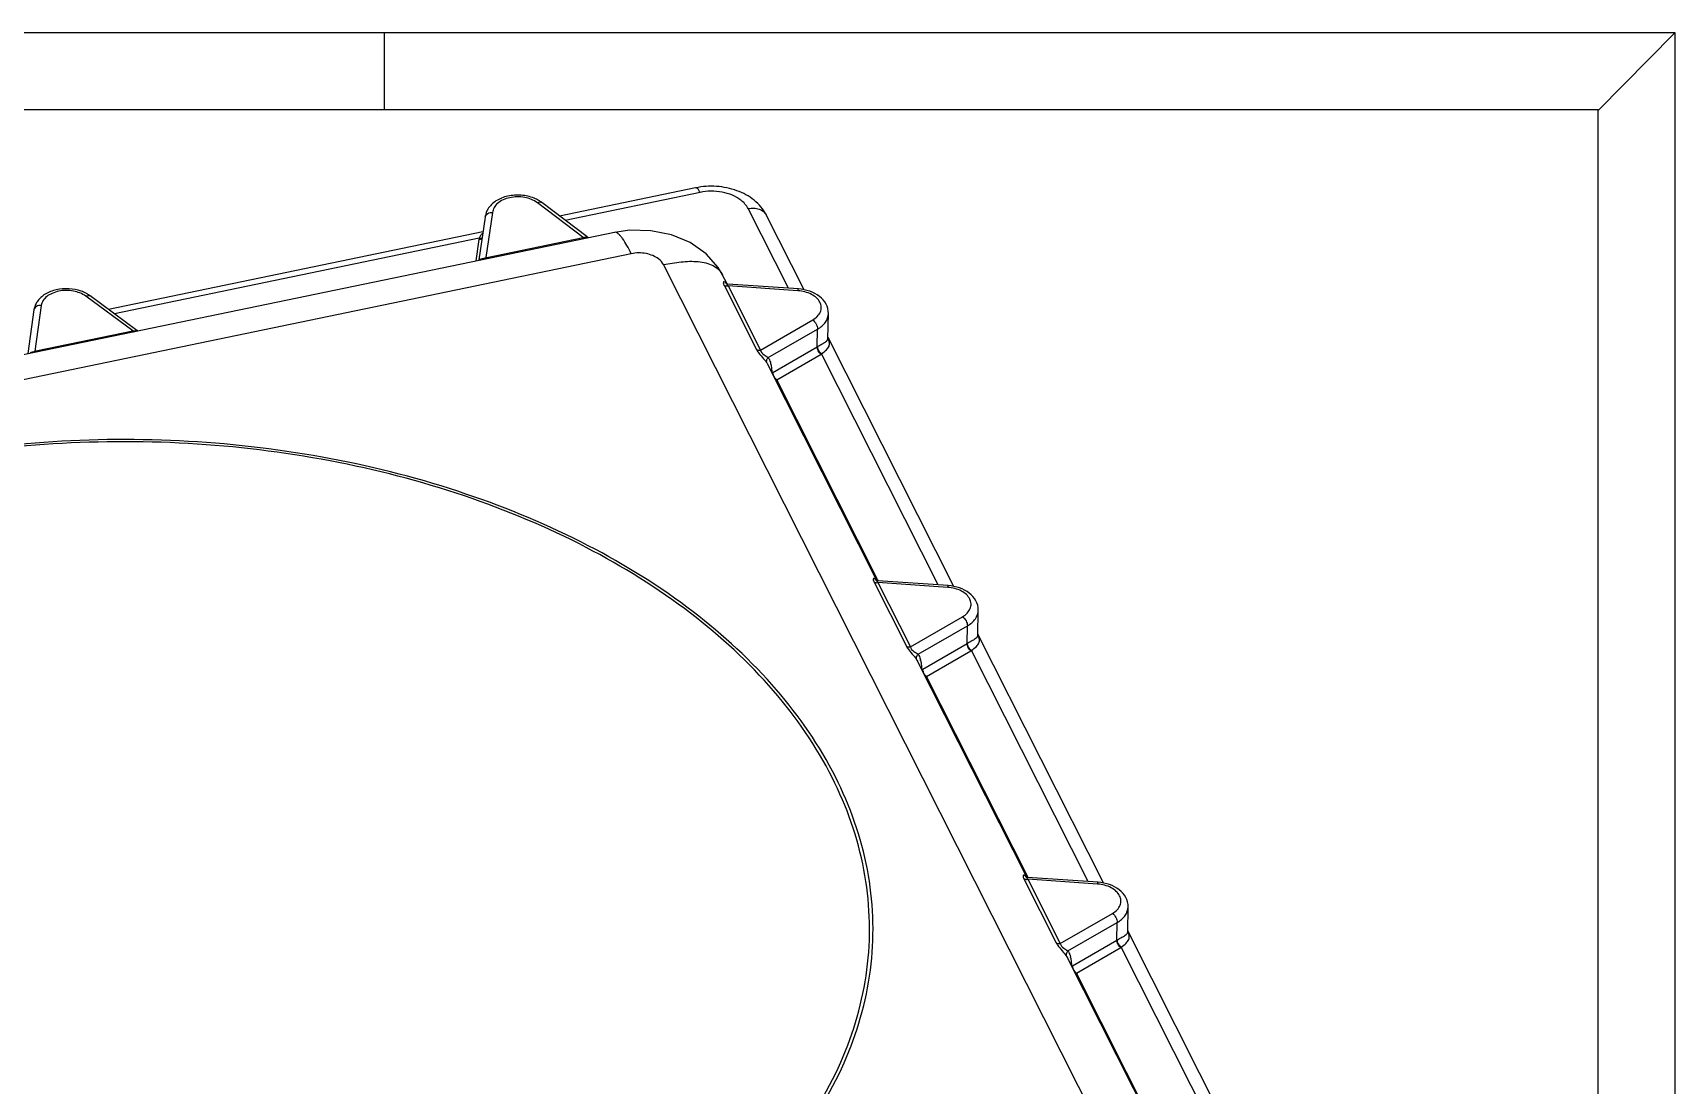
# Model space of a CAD drawing. Header units: millimetres. Extents: x 1713 to 2419, y 76 to 575.
# Drawn here: x 2239 to 2418.5, y 460.2 to 575.2 of the extents above; entities that cross this region are included whole.
import ezdxf

# ---------------------------------------------------------------- set-up
doc = ezdxf.new("R2010")
doc.units = ezdxf.units.MM
doc.header["$LTSCALE"] = 46.255
doc.layers.get('0').update_dxf_attribs({"linetype": 'CONTINUOUS'})
doc.layers.add('ECOVER_DXF_CONTINUOUS_LINE', color=7, linetype='CONTINUOUS')

msp = doc.modelspace()

# ---------------------------------------------------------------- linework, layer by layer
at = {"color": 7, "linetype": 'Continuous'}
for p, q in [((2418.536, 575.199), (1712.936, 575.199)), ((2277.416, 566.799), (2277.416, 575.199)), ((2410.131, 566.721), (2418.413, 575.141)), ((2418.536, 76.239), (2418.536, 575.199)), ((2410.136, 566.799), (1721.336, 566.799)), ((2410.136, 84.639), (2410.136, 566.799))]:
    msp.add_line(p, q, dxfattribs=at)
at = {"layer": 'ECOVER_DXF_CONTINUOUS_LINE', "color": 7, "linetype": 'Continuous'}
for p, q in [((2299.136, 552.852), (2294.142, 556.633)), ((2299.589, 552.9), (2294.615, 556.666)), ((2311.443, 558.265), (2296.572, 555.184)), ((2311.926, 557.767), (2297.193, 554.714)), ((2288.436, 555.073), (2287.742, 550.392)), ((2289.239, 555.572), (2288.51, 550.65)), ((2321.58, 547.295), (2317.185, 555.992)), ((2323.3, 547.106), (2319.155, 555.307)), ((2302.579, 553.403), (2137.586, 519.21)), ((2288.195, 553.447), (2247.267, 544.966)), ((2287.768, 552.76), (2247.901, 544.498)), ((2287.752, 552.633), (2287.402, 550.277)), ((2287.768, 552.76), (2287.752, 552.633)), ((2288.614, 550.671), (2299.136, 552.852)), ((2299.19, 552.764), (2299.136, 552.852)), ((2299.254, 552.711), (2299.24, 552.716)), ((2304.404, 551.067), (2139.411, 516.874)), ((2287.742, 550.391), (2287.723, 550.324)), ((2287.742, 550.391), (2287.742, 550.392)), ((2288.51, 550.65), (2288.614, 550.671)), ((2362.719, 441.48), (2307.938, 549.874)), ((2314.875, 547.77), (2314.392, 548.728)), ((2314.858, 547.774), (2314.803, 547.796)), ((2314.909, 547.662), (2314.812, 547.794)), ((2314.965, 547.754), (2314.858, 547.774)), ((2322.672, 547.219), (2314.968, 547.754)), ((2249.895, 542.647), (2244.771, 546.425)), ((2250.351, 542.692), (2245.235, 546.464)), ((2314.559, 547.613), (2318.109, 540.589)), ((2322.627, 547.026), (2314.992, 547.556)), ((2314.992, 547.556), (2318.542, 540.533)), ((2239.097, 544.921), (2238.434, 540.174)), ((2239.9, 545.416), (2239.204, 540.432)), ((2325.914, 541.782), (2325.961, 544.539)), ((2239.308, 540.453), (2249.895, 542.647)), ((2249.948, 542.559), (2249.895, 542.647)), ((2250.012, 542.506), (2249.999, 542.512)), ((2318.542, 540.533), (2324.244, 543.826)), ((2319.385, 539.717), (2324.768, 542.827)), ((2324.735, 540.89), (2324.768, 542.827)), ((2319.889, 538.09), (2324.735, 540.89)), ((2324.735, 540.89), (2324.779, 540.916)), ((2325.914, 541.783), (2325.914, 541.783)), ((2339.684, 514.687), (2325.917, 541.928)), ((2239.204, 540.432), (2239.308, 540.453)), ((2319.254, 539.091), (2319.327, 538.961)), ((2331.26, 515.351), (2319.327, 538.961)), ((2320.309, 537.291), (2325.154, 540.09)), ((2325.154, 540.09), (2325.206, 540.12)), ((2337.964, 514.876), (2325.206, 540.12)), ((2320.18, 537.265), (2320.309, 537.291)), ((2331.344, 515.456), (2320.309, 537.291)), ((2331.242, 515.355), (2331.187, 515.376)), ((2331.293, 515.243), (2331.196, 515.375)), ((2331.349, 515.335), (2331.242, 515.355)), ((2331.394, 515.357), (2331.344, 515.456)), ((2339.056, 514.8), (2331.352, 515.335)), ((2330.944, 515.193), (2334.493, 508.17)), ((2339.011, 514.607), (2331.376, 515.137)), ((2331.376, 515.137), (2334.926, 508.114)), ((2342.298, 509.363), (2342.346, 512.12)), ((2334.926, 508.114), (2340.628, 511.407)), ((2335.769, 507.298), (2341.152, 510.408)), ((2341.119, 508.471), (2341.152, 510.408)), ((2336.273, 505.671), (2341.119, 508.471)), ((2341.119, 508.471), (2341.163, 508.496)), ((2342.298, 509.364), (2342.298, 509.364)), ((2356.068, 482.268), (2342.301, 509.509)), ((2335.638, 506.672), (2335.712, 506.542)), ((2347.644, 482.932), (2335.712, 506.542)), ((2336.693, 504.872), (2341.539, 507.671)), ((2341.539, 507.671), (2341.59, 507.701)), ((2354.349, 482.457), (2341.59, 507.701)), ((2336.564, 504.846), (2336.693, 504.872)), ((2347.728, 483.036), (2336.693, 504.872)), ((2347.778, 482.938), (2347.728, 483.036)), ((2347.328, 482.774), (2350.878, 475.751)), ((2347.626, 482.936), (2347.572, 482.957)), ((2347.677, 482.824), (2347.58, 482.956)), ((2347.734, 482.916), (2347.626, 482.936)), ((2355.44, 482.381), (2347.736, 482.916)), ((2355.395, 482.188), (2347.761, 482.718)), ((2347.761, 482.718), (2351.31, 475.695)), ((2358.683, 476.944), (2358.73, 479.701)), ((2351.31, 475.695), (2357.012, 478.988)), ((2352.154, 474.879), (2357.536, 477.989)), ((2357.503, 476.052), (2357.536, 477.989)), ((2352.658, 473.252), (2357.503, 476.052)), ((2357.503, 476.052), (2357.547, 476.077)), ((2358.683, 476.945), (2358.683, 476.945)), ((2372.452, 449.849), (2358.685, 477.09)), ((2352.022, 474.253), (2352.096, 474.123)), ((2364.028, 450.513), (2352.096, 474.123)), ((2353.077, 472.453), (2357.923, 475.252)), ((2357.923, 475.252), (2357.974, 475.282)), ((2370.733, 450.038), (2357.974, 475.282)), ((2352.949, 472.427), (2353.077, 472.453)), ((2364.112, 450.617), (2353.077, 472.453))]:
    msp.add_line(p, q, dxfattribs=at)
for points in [[(2314.39, 548.731), (2313.889, 549.578), (2312.577, 551.061), (2310.833, 552.276), (2308.79, 553.127), (2306.561, 553.584), (2304.261, 553.633), (2302.579, 553.403)], [(2299.751, 552.817), (2299.626, 552.874), (2299.59, 552.899)], [(2250.511, 542.613), (2250.388, 542.667), (2250.353, 542.691)]]:
    msp.add_lwpolyline(points, dxfattribs=at)
for centre, radius, start, end in [((2292.566, 553.953), 3.399, 52.94568, 59.50647), ((2288.894, 555.004), 0.463, 164.76094, 171.51012), ((2290.645, 554.793), 2.235, 149.39821, 154.90906), ((2315.887, 548.285), 1.488, 204.10343, 206.87021), ((2309.568, 543.828), 6.643, 36.55502, 37.02125), ((2309.619, 543.867), 6.579, 35.91653, 36.5553), ((2243.201, 543.698), 3.433, 53.67521, 60.08374), ((2245.085, 546.259), 0.254, 53.65615, 67.16351), ((2241.353, 544.538), 2.297, 146.26903, 151.85378), ((2316.785, 538.347), 2.957, 12.80594, 14.60705), ((2320.915, 538.154), 1.033, 195.27569, 199.66817), ((2332.271, 515.866), 1.488, 204.10343, 206.87021), ((2333.169, 505.928), 2.957, 12.80594, 14.60705), ((2337.299, 505.734), 1.033, 195.27569, 199.66817), ((2348.655, 483.447), 1.488, 204.10343, 206.87021), ((2349.553, 473.509), 2.957, 12.80594, 14.60705), ((2353.683, 473.315), 1.033, 195.27569, 199.66817)]:
    msp.add_arc(centre, radius, start, end, dxfattribs=at)
for points, knots in [([(2319.155, 555.307), (2318.844, 555.922), (2317.897, 557.035), (2315.952, 558.071), (2313.729, 558.519), (2312.191, 558.42), (2311.443, 558.265)], [0, 0, 0, 0, 0.2352491, 0.4814076, 0.739476, 1, 1, 1, 1]), ([(2293.772, 557.137), (2293.325, 557.318), (2292.359, 557.53), (2290.911, 557.43), (2289.605, 556.932), (2288.937, 556.295), (2288.722, 555.931)], [0, 0, 0, 0, 0.2596143, 0.5232432, 0.7720599, 1, 1, 1, 1]), ([(2294.142, 556.633), (2293.742, 556.936), (2292.722, 557.317), (2291.39, 557.3), (2290.397, 556.982), (2289.798, 556.615), (2289.38, 556.139), (2289.254, 555.755), (2289.239, 555.572)], [0, 0, 0, 0, 0.2604926, 0.5434699, 0.6771364, 0.7978939, 0.9042395, 1, 1, 1, 1]), ([(2294.142, 556.633), (2294.223, 556.679), (2294.38, 556.744), (2294.558, 556.709), (2294.615, 556.665)], [0, 0, 0, 0, 0.5641788, 1, 1, 1, 1]), ([(2311.926, 557.767), (2311.887, 557.845), (2311.808, 557.983), (2311.674, 558.17), (2311.525, 558.282), (2311.443, 558.265)], [0, 0, 0, 0, 0.3646372, 0.6515548, 1, 1, 1, 1]), ([(2317.185, 555.992), (2317, 556.357), (2316.459, 556.942), (2315.442, 557.502), (2313.947, 557.938), (2312.714, 557.93), (2311.926, 557.767)], [0, 0, 0, 0, 0.2091154, 0.3906131, 0.5890145, 1, 1, 1, 1]), ([(2288.447, 555.126), (2288.485, 555.267), (2288.731, 555.529), (2289.065, 555.582), (2289.239, 555.572)], [0, 0, 0, 0, 0.4564501, 1, 1, 1, 1]), ([(2317.185, 555.992), (2317.392, 556.035), (2317.8, 556.073), (2318.38, 555.976), (2318.86, 555.722), (2319.082, 555.452), (2319.155, 555.307)], [0, 0, 0, 0, 0.2845125, 0.5453374, 0.7810169, 1, 1, 1, 1]), ([(2288.169, 553.297), (2288.079, 553.233), (2287.91, 553.077), (2287.804, 552.871), (2287.768, 552.76)], [0, 0, 0, 0, 0.4867822, 1, 1, 1, 1]), ([(2304.404, 551.067), (2304.252, 551.369), (2303.953, 551.932), (2303.558, 552.581), (2303.231, 553.006), (2302.979, 553.275), (2302.723, 553.433), (2302.579, 553.403)], [0, 0, 0, 0, 0.3330978, 0.6256, 0.7500787, 0.8553923, 1, 1, 1, 1]), ([(2299.136, 552.852), (2299.242, 552.856), (2299.393, 552.861), (2299.54, 552.894), (2299.584, 552.899)], [0, 0, 0, 0, 0.7021332, 1, 1, 1, 1]), ([(2299.24, 552.716), (2299.236, 552.719), (2299.216, 552.732), (2299.201, 552.75), (2299.19, 552.764)], [0, 0, 0, 0, 0.2072651, 1, 1, 1, 1]), ([(2287.742, 550.392), (2287.744, 550.403), (2287.757, 550.418), (2287.771, 550.427), (2287.776, 550.429)], [0, 0, 0, 0, 0.6790442, 1, 1, 1, 1]), ([(2287.776, 550.429), (2287.804, 550.445), (2287.891, 550.471), (2287.977, 550.489), (2288.031, 550.501)], [0, 0, 0, 0, 0.3699636, 1, 1, 1, 1]), ([(2288.031, 550.501), (2288.068, 550.51), (2288.231, 550.548), (2288.39, 550.6), (2288.51, 550.65)], [0, 0, 0, 0, 0.2252929, 1, 1, 1, 1]), ([(2288.627, 550.509), (2288.604, 550.515), (2288.557, 550.563), (2288.527, 550.616), (2288.51, 550.65)], [0, 0, 0, 0, 0.3821217, 1, 1, 1, 1]), ([(2307.938, 549.874), (2307.814, 550.12), (2307.45, 550.513), (2306.767, 550.889), (2305.762, 551.183), (2304.934, 551.177), (2304.404, 551.067)], [0, 0, 0, 0, 0.2091124, 0.3906117, 0.5890035, 1, 1, 1, 1]), ([(2307.938, 549.874), (2308.57, 550.006), (2309.82, 550.214), (2311.387, 550.274), (2312.563, 550.09), (2313.343, 549.811), (2313.983, 549.359), (2314.28, 548.947), (2314.39, 548.731)], [0, 0, 0, 0, 0.2772969, 0.5433243, 0.6686953, 0.7863259, 0.895732, 1, 1, 1, 1]), ([(2314.623, 547.967), (2314.595, 547.982), (2314.55, 548.002), (2314.494, 547.98), (2314.461, 547.925), (2314.474, 547.814), (2314.506, 547.729), (2314.529, 547.677)], [0, 0, 0, 0, 0.2148787, 0.2945329, 0.3785153, 0.6232445, 1, 1, 1, 1]), ([(2314.812, 547.794), (2314.796, 547.814), (2314.74, 547.878), (2314.676, 547.938), (2314.623, 547.967)], [0, 0, 0, 0, 0.2963681, 1, 1, 1, 1]), ([(2314.965, 547.754), (2314.946, 547.755), (2314.906, 547.757), (2314.882, 547.692), (2314.93, 547.626), (2314.967, 547.582), (2314.992, 547.556)], [0, 0, 0, 0, 0.2010165, 0.3570506, 0.6201668, 1, 1, 1, 1]), ([(2244.276, 546.968), (2243.845, 547.124), (2242.926, 547.301), (2241.556, 547.195), (2240.317, 546.729), (2239.667, 546.148), (2239.443, 545.813)], [0, 0, 0, 0, 0.2600253, 0.522731, 0.7712902, 1, 1, 1, 1]), ([(2244.771, 546.425), (2244.375, 546.717), (2243.376, 547.087), (2242.071, 547.074), (2241.094, 546.773), (2240.496, 546.423), (2240.069, 545.967), (2239.925, 545.596), (2239.9, 545.416)], [0, 0, 0, 0, 0.259936, 0.5417615, 0.6753775, 0.7966408, 0.9038511, 1, 1, 1, 1]), ([(2244.914, 546.673), (2244.864, 546.702), (2244.658, 546.814), (2244.442, 546.908), (2244.276, 546.968)], [0, 0, 0, 0, 0.2457449, 1, 1, 1, 1]), ([(2244.771, 546.425), (2244.807, 546.446), (2244.932, 546.508), (2245.091, 546.532), (2245.183, 546.493)], [0, 0, 0, 0, 0.2968493, 1, 1, 1, 1]), ([(2314.559, 547.613), (2314.578, 547.601), (2314.663, 547.557), (2314.76, 547.541), (2314.833, 547.54)], [0, 0, 0, 0, 0.2344577, 1, 1, 1, 1]), ([(2322.627, 547.026), (2322.63, 547.054), (2322.638, 547.101), (2322.649, 547.164), (2322.658, 547.196), (2322.667, 547.219), (2322.672, 547.219)], [0, 0, 0, 0, 0.417873, 0.7296162, 0.9232787, 1, 1, 1, 1]), ([(2324.244, 543.826), (2324.433, 543.935), (2324.767, 544.185), (2325.109, 544.68), (2325.213, 545.24), (2325.054, 545.793), (2324.668, 546.275), (2323.885, 546.808), (2323.138, 546.991), (2322.627, 547.026)], [0, 0, 0, 0, 0.1277701, 0.2406955, 0.3446158, 0.4501823, 0.5670541, 0.6994047, 1, 1, 1, 1]), ([(2325.961, 544.539), (2325.967, 544.893), (2325.773, 545.63), (2324.993, 546.48), (2323.914, 547.03), (2323.095, 547.189), (2322.672, 547.219)], [0, 0, 0, 0, 0.2288253, 0.4677753, 0.7254421, 1, 1, 1, 1]), ([(2239.9, 545.416), (2239.716, 545.428), (2239.432, 545.376), (2239.17, 545.146), (2239.108, 544.995), (2239.097, 544.921)], [0, 0, 0, 0, 0.5410908, 0.779864, 1, 1, 1, 1]), ([(2324.768, 542.827), (2325.104, 543.021), (2325.686, 543.487), (2325.956, 544.208), (2325.961, 544.539)], [0, 0, 0, 0, 0.5398326, 1, 1, 1, 1]), ([(2249.895, 542.647), (2250.001, 542.651), (2250.154, 542.654), (2250.303, 542.688), (2250.348, 542.691)], [0, 0, 0, 0, 0.7025111, 1, 1, 1, 1]), ([(2249.999, 542.512), (2249.994, 542.514), (2249.975, 542.527), (2249.959, 542.545), (2249.948, 542.559)], [0, 0, 0, 0, 0.2072651, 1, 1, 1, 1]), ([(2324.244, 543.826), (2324.402, 543.71), (2324.642, 543.395), (2324.771, 543.015), (2324.768, 542.827)], [0, 0, 0, 0, 0.5116119, 1, 1, 1, 1]), ([(2318.109, 540.589), (2318.177, 540.455), (2318.413, 540.106), (2318.834, 539.64), (2319.141, 539.27), (2319.254, 539.091)], [0, 0, 0, 0, 0.2385398, 0.6645266, 1, 1, 1, 1]), ([(2318.109, 540.589), (2318.138, 540.571), (2318.273, 540.509), (2318.43, 540.509), (2318.542, 540.533)], [0, 0, 0, 0, 0.2286076, 1, 1, 1, 1]), ([(2318.542, 540.533), (2318.563, 540.321), (2318.909, 540.017), (2319.228, 539.813), (2319.385, 539.717)], [0, 0, 0, 0, 0.5363275, 1, 1, 1, 1]), ([(2325.154, 540.09), (2325.028, 540.183), (2324.835, 540.435), (2324.732, 540.739), (2324.735, 540.89)], [0, 0, 0, 0, 0.5116119, 1, 1, 1, 1]), ([(2325.206, 540.12), (2325.078, 540.212), (2324.882, 540.461), (2324.776, 540.765), (2324.779, 540.915)], [0, 0, 0, 0, 0.5125465, 1, 1, 1, 1]), ([(2324.779, 540.915), (2324.947, 541.016), (2325.241, 541.186), (2325.64, 541.414), (2325.912, 541.633), (2325.914, 541.783)], [0, 0, 0, 0, 0.4042958, 0.6893921, 1, 1, 1, 1]), ([(2325.206, 540.12), (2325.397, 540.261), (2325.708, 540.501), (2326.005, 540.866), (2326.087, 541.142), (2326.086, 541.434), (2326.002, 541.649), (2325.938, 541.796)], [0, 0, 0, 0, 0.3470183, 0.5773305, 0.6707618, 0.7641135, 1, 1, 1, 1]), ([(2238.726, 540.285), (2238.762, 540.293), (2238.925, 540.33), (2239.084, 540.382), (2239.204, 540.432)], [0, 0, 0, 0, 0.2249368, 1, 1, 1, 1]), ([(2239.321, 540.29), (2239.298, 540.297), (2239.251, 540.345), (2239.221, 540.397), (2239.204, 540.432)], [0, 0, 0, 0, 0.3821437, 1, 1, 1, 1]), ([(2319.205, 539.295), (2319.204, 539.331), (2319.221, 539.487), (2319.304, 539.631), (2319.385, 539.717)], [0, 0, 0, 0, 0.2375307, 1, 1, 1, 1]), ([(2319.385, 539.717), (2319.414, 539.671), (2319.525, 539.474), (2319.602, 539.259), (2319.646, 539.093)], [0, 0, 0, 0, 0.2397067, 1, 1, 1, 1]), ([(2319.668, 539.002), (2319.683, 538.934), (2319.738, 538.648), (2319.759, 538.355), (2319.761, 538.133)], [0, 0, 0, 0, 0.2394043, 1, 1, 1, 1]), ([(2319.761, 538.133), (2319.762, 538.119), (2319.767, 538.092), (2319.817, 538.057), (2319.863, 538.075), (2319.889, 538.09)], [0, 0, 0, 0, 0.2496867, 0.463038, 1, 1, 1, 1]), ([(2319.919, 537.881), (2319.914, 537.9), (2319.897, 537.968), (2319.888, 538.039), (2319.889, 538.09)], [0, 0, 0, 0, 0.2690053, 1, 1, 1, 1]), ([(2320.309, 537.291), (2320.269, 537.32), (2320.112, 537.463), (2319.997, 537.652), (2319.942, 537.806)], [0, 0, 0, 0, 0.231221, 1, 1, 1, 1]), ([(2326.728, 493.895), (2325.003, 497.309), (2320.409, 503.962), (2311.136, 512.474), (2299.593, 519.645), (2286.213, 525.225), (2271.492, 529.023), (2255.975, 530.901), (2240.241, 530.791), (2224.878, 528.698), (2210.458, 524.696), (2197.515, 518.927), (2186.527, 511.588), (2177.91, 502.915), (2172.027, 493.182), (2169.204, 482.734), (2169.643, 472.067), (2172.021, 465.35), (2173.629, 462.167)], [0, 0, 0, 0, 0.0542656, 0.113327, 0.177425, 0.2460583, 0.318188, 0.3924186, 0.467159, 0.5407729, 0.6117251, 0.6787354, 0.740947, 0.798116, 0.850805, 0.9004905, 0.949404, 1, 1, 1, 1]), ([(2326.367, 493.829), (2324.65, 497.227), (2320.078, 503.848), (2310.849, 512.32), (2299.36, 519.457), (2286.043, 525.011), (2271.391, 528.791), (2255.947, 530.66), (2240.288, 530.551), (2224.998, 528.467), (2210.646, 524.484), (2197.764, 518.743), (2186.828, 511.439), (2178.251, 502.806), (2172.396, 493.119), (2169.586, 482.721), (2170.023, 472.103), (2172.389, 465.419), (2173.991, 462.25)], [0, 0, 0, 0, 0.0542656, 0.1133269, 0.1774249, 0.2460582, 0.3181879, 0.3924185, 0.467159, 0.5407729, 0.6117251, 0.6787355, 0.7409472, 0.7981161, 0.8508051, 0.9004905, 0.949404, 1, 1, 1, 1]), ([(2331.007, 515.548), (2330.979, 515.563), (2330.934, 515.583), (2330.878, 515.561), (2330.845, 515.506), (2330.858, 515.395), (2330.89, 515.31), (2330.913, 515.258)], [0, 0, 0, 0, 0.2148787, 0.2945329, 0.3785153, 0.6232445, 1, 1, 1, 1]), ([(2331.196, 515.375), (2331.18, 515.395), (2331.124, 515.459), (2331.06, 515.518), (2331.007, 515.548)], [0, 0, 0, 0, 0.2963681, 1, 1, 1, 1]), ([(2331.349, 515.335), (2331.331, 515.336), (2331.29, 515.338), (2331.267, 515.273), (2331.314, 515.207), (2331.352, 515.163), (2331.376, 515.137)], [0, 0, 0, 0, 0.2010165, 0.3570506, 0.6201668, 1, 1, 1, 1]), ([(2330.944, 515.193), (2330.963, 515.182), (2331.047, 515.138), (2331.144, 515.122), (2331.217, 515.121)], [0, 0, 0, 0, 0.2344577, 1, 1, 1, 1]), ([(2339.011, 514.607), (2339.015, 514.635), (2339.022, 514.682), (2339.033, 514.745), (2339.043, 514.777), (2339.051, 514.8), (2339.056, 514.8)], [0, 0, 0, 0, 0.417873, 0.7296162, 0.9232787, 1, 1, 1, 1]), ([(2340.628, 511.407), (2340.817, 511.516), (2341.151, 511.766), (2341.493, 512.261), (2341.597, 512.821), (2341.438, 513.373), (2341.052, 513.856), (2340.269, 514.389), (2339.523, 514.572), (2339.011, 514.607)], [0, 0, 0, 0, 0.1277701, 0.2406955, 0.3446158, 0.4501823, 0.5670541, 0.6994047, 1, 1, 1, 1]), ([(2342.346, 512.12), (2342.352, 512.474), (2342.157, 513.211), (2341.377, 514.06), (2340.298, 514.611), (2339.479, 514.77), (2339.056, 514.8)], [0, 0, 0, 0, 0.2288253, 0.4677753, 0.7254421, 1, 1, 1, 1]), ([(2341.152, 510.408), (2341.489, 510.602), (2342.07, 511.068), (2342.34, 511.789), (2342.346, 512.12)], [0, 0, 0, 0, 0.5398326, 1, 1, 1, 1]), ([(2340.628, 511.407), (2340.786, 511.291), (2341.026, 510.976), (2341.155, 510.596), (2341.152, 510.408)], [0, 0, 0, 0, 0.5116119, 1, 1, 1, 1]), ([(2334.493, 508.17), (2334.561, 508.036), (2334.797, 507.687), (2335.218, 507.221), (2335.525, 506.851), (2335.638, 506.672)], [0, 0, 0, 0, 0.2385398, 0.6645266, 1, 1, 1, 1]), ([(2334.493, 508.17), (2334.522, 508.152), (2334.657, 508.09), (2334.815, 508.09), (2334.926, 508.114)], [0, 0, 0, 0, 0.2286076, 1, 1, 1, 1]), ([(2341.539, 507.671), (2341.412, 507.764), (2341.22, 508.016), (2341.117, 508.32), (2341.119, 508.471)], [0, 0, 0, 0, 0.5116119, 1, 1, 1, 1]), ([(2341.59, 507.701), (2341.462, 507.793), (2341.266, 508.042), (2341.16, 508.346), (2341.163, 508.496)], [0, 0, 0, 0, 0.5125465, 1, 1, 1, 1]), ([(2341.163, 508.496), (2341.331, 508.597), (2341.625, 508.767), (2342.024, 508.995), (2342.296, 509.214), (2342.298, 509.364)], [0, 0, 0, 0, 0.4042958, 0.6893921, 1, 1, 1, 1]), ([(2341.59, 507.701), (2341.781, 507.842), (2342.093, 508.082), (2342.389, 508.447), (2342.471, 508.723), (2342.471, 509.015), (2342.387, 509.23), (2342.322, 509.377)], [0, 0, 0, 0, 0.3470183, 0.5773305, 0.6707618, 0.7641135, 1, 1, 1, 1]), ([(2334.926, 508.114), (2334.947, 507.902), (2335.294, 507.598), (2335.612, 507.394), (2335.769, 507.298)], [0, 0, 0, 0, 0.5363275, 1, 1, 1, 1]), ([(2335.589, 506.875), (2335.589, 506.912), (2335.605, 507.068), (2335.688, 507.212), (2335.769, 507.298)], [0, 0, 0, 0, 0.2375307, 1, 1, 1, 1]), ([(2335.769, 507.298), (2335.798, 507.252), (2335.91, 507.055), (2335.987, 506.84), (2336.03, 506.674)], [0, 0, 0, 0, 0.2397067, 1, 1, 1, 1]), ([(2336.052, 506.583), (2336.067, 506.515), (2336.122, 506.229), (2336.143, 505.936), (2336.146, 505.714)], [0, 0, 0, 0, 0.2394043, 1, 1, 1, 1]), ([(2336.146, 505.714), (2336.146, 505.7), (2336.151, 505.673), (2336.201, 505.638), (2336.247, 505.656), (2336.273, 505.671)], [0, 0, 0, 0, 0.2496867, 0.463038, 1, 1, 1, 1]), ([(2336.303, 505.462), (2336.298, 505.481), (2336.281, 505.549), (2336.272, 505.62), (2336.273, 505.671)], [0, 0, 0, 0, 0.2690053, 1, 1, 1, 1]), ([(2336.693, 504.872), (2336.653, 504.901), (2336.496, 505.044), (2336.381, 505.233), (2336.326, 505.387)], [0, 0, 0, 0, 0.231221, 1, 1, 1, 1]), ([(2173.629, 462.167), (2175.355, 458.753), (2179.949, 452.1), (2189.222, 443.588), (2200.765, 436.417), (2214.145, 430.838), (2228.866, 427.04), (2244.383, 425.161), (2260.117, 425.271), (2275.48, 427.364), (2289.9, 431.366), (2302.842, 437.135), (2313.83, 444.474), (2322.448, 453.147), (2328.331, 462.88), (2331.154, 473.328), (2330.715, 483.996), (2328.337, 490.712), (2326.728, 493.895)], [0, 0, 0, 0, 0.0542656, 0.113327, 0.177425, 0.2460583, 0.318188, 0.3924186, 0.467159, 0.5407729, 0.6117251, 0.6787354, 0.740947, 0.798116, 0.850805, 0.9004905, 0.949404, 1, 1, 1, 1]), ([(2173.991, 462.25), (2175.708, 458.852), (2180.28, 452.231), (2189.509, 443.759), (2200.998, 436.622), (2214.315, 431.069), (2228.967, 427.289), (2244.411, 425.419), (2260.07, 425.528), (2275.36, 427.612), (2289.712, 431.595), (2302.594, 437.336), (2313.53, 444.641), (2322.107, 453.273), (2327.962, 462.96), (2330.772, 473.359), (2330.335, 483.976), (2327.969, 490.66), (2326.367, 493.829)], [0, 0, 0, 0, 0.0542656, 0.1133269, 0.1774249, 0.2460582, 0.3181879, 0.3924185, 0.467159, 0.5407729, 0.6117251, 0.6787355, 0.7409472, 0.7981161, 0.8508051, 0.9004905, 0.949404, 1, 1, 1, 1]), ([(2347.391, 483.129), (2347.363, 483.144), (2347.318, 483.164), (2347.262, 483.142), (2347.229, 483.087), (2347.242, 482.976), (2347.274, 482.891), (2347.297, 482.839)], [0, 0, 0, 0, 0.2148787, 0.2945329, 0.3785153, 0.6232445, 1, 1, 1, 1]), ([(2347.58, 482.956), (2347.564, 482.976), (2347.508, 483.04), (2347.444, 483.099), (2347.391, 483.129)], [0, 0, 0, 0, 0.2963681, 1, 1, 1, 1]), ([(2347.328, 482.774), (2347.347, 482.763), (2347.432, 482.719), (2347.528, 482.703), (2347.601, 482.702)], [0, 0, 0, 0, 0.2344577, 1, 1, 1, 1]), ([(2347.734, 482.916), (2347.715, 482.917), (2347.674, 482.919), (2347.651, 482.854), (2347.699, 482.788), (2347.736, 482.744), (2347.761, 482.718)], [0, 0, 0, 0, 0.2010165, 0.3570506, 0.6201668, 1, 1, 1, 1]), ([(2355.395, 482.188), (2355.399, 482.216), (2355.406, 482.263), (2355.418, 482.326), (2355.427, 482.358), (2355.435, 482.381), (2355.44, 482.381)], [0, 0, 0, 0, 0.417873, 0.7296162, 0.9232787, 1, 1, 1, 1]), ([(2357.012, 478.988), (2357.201, 479.097), (2357.535, 479.347), (2357.878, 479.842), (2357.981, 480.402), (2357.822, 480.954), (2357.436, 481.437), (2356.653, 481.97), (2355.907, 482.153), (2355.395, 482.188)], [0, 0, 0, 0, 0.1277701, 0.2406955, 0.3446158, 0.4501823, 0.5670541, 0.6994047, 1, 1, 1, 1]), ([(2358.73, 479.701), (2358.736, 480.055), (2358.541, 480.792), (2357.761, 481.641), (2356.682, 482.192), (2355.864, 482.351), (2355.44, 482.381)], [0, 0, 0, 0, 0.2288253, 0.4677753, 0.7254421, 1, 1, 1, 1]), ([(2357.536, 477.989), (2357.873, 478.183), (2358.455, 478.649), (2358.724, 479.37), (2358.73, 479.701)], [0, 0, 0, 0, 0.5398326, 1, 1, 1, 1]), ([(2357.012, 478.988), (2357.171, 478.872), (2357.411, 478.557), (2357.54, 478.177), (2357.536, 477.989)], [0, 0, 0, 0, 0.5116119, 1, 1, 1, 1]), ([(2357.923, 475.252), (2357.796, 475.345), (2357.604, 475.597), (2357.501, 475.901), (2357.503, 476.052)], [0, 0, 0, 0, 0.5116119, 1, 1, 1, 1]), ([(2357.974, 475.282), (2357.846, 475.374), (2357.65, 475.623), (2357.545, 475.927), (2357.547, 476.077)], [0, 0, 0, 0, 0.5125465, 1, 1, 1, 1]), ([(2357.547, 476.077), (2357.715, 476.178), (2358.01, 476.348), (2358.409, 476.576), (2358.68, 476.795), (2358.683, 476.945)], [0, 0, 0, 0, 0.4042958, 0.6893921, 1, 1, 1, 1]), ([(2357.974, 475.282), (2358.165, 475.423), (2358.477, 475.663), (2358.773, 476.028), (2358.855, 476.304), (2358.855, 476.596), (2358.771, 476.811), (2358.706, 476.958)], [0, 0, 0, 0, 0.3470183, 0.5773305, 0.6707618, 0.7641135, 1, 1, 1, 1]), ([(2350.878, 475.751), (2350.945, 475.617), (2351.181, 475.268), (2351.602, 474.802), (2351.91, 474.431), (2352.022, 474.253)], [0, 0, 0, 0, 0.2385398, 0.6645266, 1, 1, 1, 1]), ([(2350.878, 475.751), (2350.906, 475.733), (2351.041, 475.671), (2351.199, 475.671), (2351.31, 475.695)], [0, 0, 0, 0, 0.2286076, 1, 1, 1, 1]), ([(2351.31, 475.695), (2351.332, 475.483), (2351.678, 475.179), (2351.996, 474.975), (2352.154, 474.879)], [0, 0, 0, 0, 0.5363275, 1, 1, 1, 1]), ([(2351.973, 474.456), (2351.973, 474.493), (2351.989, 474.649), (2352.072, 474.793), (2352.154, 474.879)], [0, 0, 0, 0, 0.2375307, 1, 1, 1, 1]), ([(2352.154, 474.879), (2352.182, 474.833), (2352.294, 474.636), (2352.371, 474.421), (2352.414, 474.255)], [0, 0, 0, 0, 0.2397067, 1, 1, 1, 1]), ([(2352.436, 474.164), (2352.452, 474.096), (2352.507, 473.81), (2352.527, 473.517), (2352.53, 473.295)], [0, 0, 0, 0, 0.2394043, 1, 1, 1, 1]), ([(2352.53, 473.295), (2352.53, 473.281), (2352.535, 473.254), (2352.585, 473.219), (2352.632, 473.237), (2352.658, 473.252)], [0, 0, 0, 0, 0.2496867, 0.463038, 1, 1, 1, 1]), ([(2352.687, 473.043), (2352.682, 473.062), (2352.665, 473.13), (2352.657, 473.201), (2352.658, 473.252)], [0, 0, 0, 0, 0.2690053, 1, 1, 1, 1]), ([(2353.077, 472.453), (2353.037, 472.482), (2352.88, 472.625), (2352.766, 472.814), (2352.711, 472.968)], [0, 0, 0, 0, 0.231221, 1, 1, 1, 1])]:
    msp.add_open_spline(points, degree=3, knots=knots, dxfattribs=at)
for points in [[(2294.291, 556.882), (2294.125, 556.98), (2293.951, 557.065), (2293.772, 557.137)], [(2288.621, 555.741), (2288.52, 555.524), (2288.454, 555.285), (2288.433, 555.046)], [(2287.752, 552.639), (2287.864, 552.631), (2287.98, 552.645), (2288.084, 552.685)], [(2287.768, 552.76), (2287.88, 552.751), (2287.997, 552.765), (2288.102, 552.805)], [(2314.833, 547.54), (2314.886, 547.54), (2314.94, 547.545), (2314.992, 547.556)], [(2239.328, 545.621), (2239.212, 545.404), (2239.131, 545.164), (2239.097, 544.921)], [(2319.254, 539.091), (2319.222, 539.153), (2319.205, 539.225), (2319.205, 539.295)], [(2331.217, 515.121), (2331.27, 515.121), (2331.324, 515.126), (2331.376, 515.137)], [(2335.638, 506.672), (2335.606, 506.734), (2335.589, 506.806), (2335.589, 506.875)], [(2347.601, 482.702), (2347.654, 482.702), (2347.708, 482.707), (2347.761, 482.718)], [(2352.022, 474.253), (2351.99, 474.315), (2351.974, 474.387), (2351.973, 474.456)]]:
    msp.add_open_spline(points, degree=3, dxfattribs=at)

doc.saveas('drawing.dxf')
